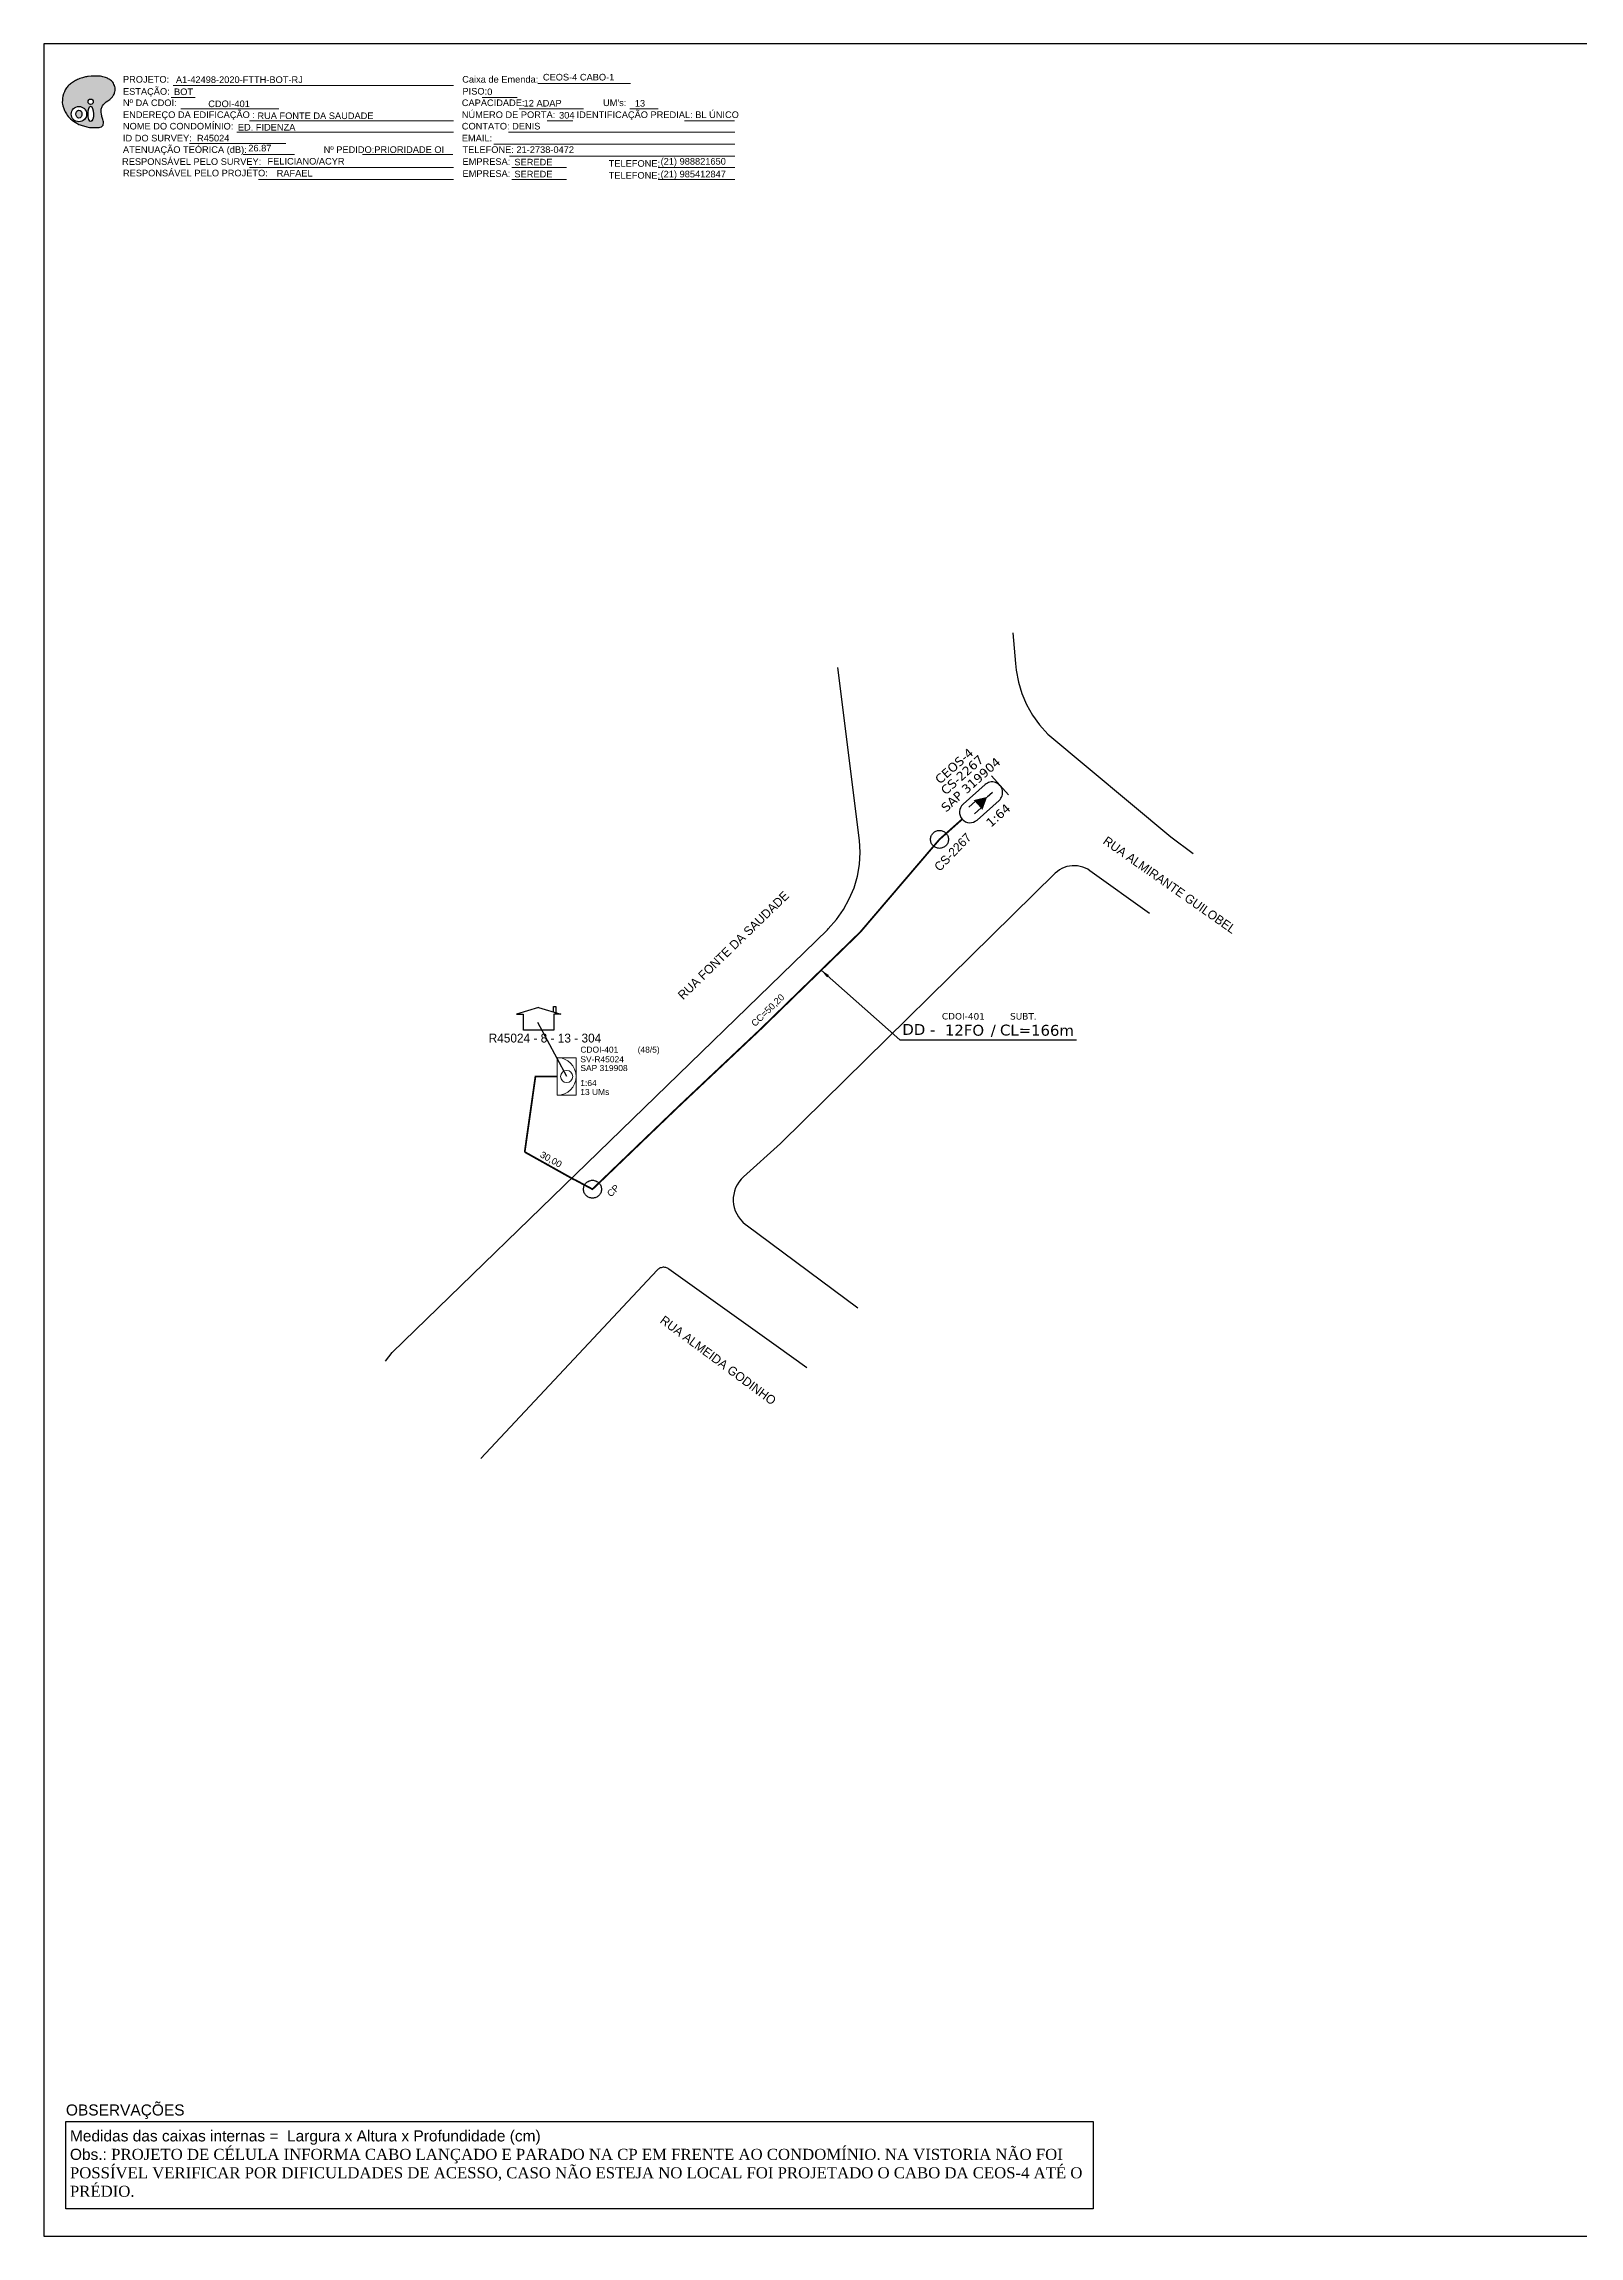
# Model space of a CAD drawing. Header units: inches. Extents: x 199 to 1984, y 227 to 821.
# Drawn here: x 199 to 615, y 227 to 821 of the extents above; entities that cross this region are included whole.
import ezdxf
from ezdxf.enums import TextEntityAlignment as Align

# ---------------------------------------------------------------- set-up
doc = ezdxf.new("R2010")
doc.units = ezdxf.units.IN
doc.header["$MEASUREMENT"] = 0
doc.linetypes.add('PHANTOM2', pattern=[1.25, 0.625, -0.125, 0.125, -0.125, 0.125, -0.125])
for name, color, linetype in [('10.0-Cartográfico', 252, 'Continuous'), ('10.1-Caixas Subterrâneas', 5, 'Continuous'), ('20.4-CEOS', 1, 'Continuous'), ('CD a instalar', 1, 'Continuous'), ('Legenda', 1, 'Continuous'), ('MUB_SEGMENTO', 7, 'Continuous'), ('surveys', 7, 'Continuous'), ('surveys legendas', 7, 'Continuous')]:
    doc.layers.add(name, color=color, linetype=linetype)
doc.layers.add("20.0-LEGENDA DOS CDO'S", color=1, linetype='Continuous', lineweight=0)
doc.layers.add('20.1-CDO_INTERIOR', color=1, linetype='Continuous', lineweight=0)
doc.layers.add('DROP DE CLIENTE', color=140, linetype='Continuous', plot=False)
doc.layers.add('EXTRA', color=50, linetype='Continuous', plot=False)
doc.styles.add('ARIAL', font='arial.ttf')
doc.styles.add('siredit', font='verdana.ttf')
doc.dimstyles.new('ISO-25', dxfattribs={"dimtxt": 2.5, "dimasz": 2.5, "dimexe": 1.25, "dimexo": 0.625, "dimtad": 1, "dimtxsty": 'Standard', "dimcen": 2.5, "dimadec": 0, "dimazin": 0, "dimtfac": 1, "dimtmove": 0, "dimatfit": 3, "dimfxl": 0, "dimarcsym": 0})

# ---------------------------------------------------------------- blocks, each defined once
blk = doc.blocks.new('MHMZ')
at = {"linetype": 'PHANTOM2'}
blk.add_circle((0, 0), 0.0000101, dxfattribs=at)
blk = doc.blocks.new('SURVEY_SURVEY')
for p, q in [((0, 0.0000254), (-0.0000251, 0.000018)), ((0, 0.0000254), (0.0000251, 0.000018)), ((0.0000169, 0.0000264), (0.0000195, 0.0000264)), ((0.0000169, 0.0000205), (0.0000169, 0.0000264)), ((0.0000195, 0.0000264), (0.0000195, 0.0000198)), ((-0.0000251, 0.000018), (-0.0000173, 0.000018)), ((-0.0000172, 0), (-0.0000172, 0.0000179)), ((0.0000172, 0), (-0.0000172, 0)), ((0.0000251, 0.000018), (0.0000172, 0.000018)), ((0.0000172, 0.000018), (0.0000172, 0))]:
    blk.add_line(p, q)
blk = doc.blocks.new('CEOS_RP_CT_ESQ')
at = {"layer": '20.4-CEOS', "color": 0}
for p, q in [((1.19, 1.19), (4.53, 1.19)), ((4.53, -1.19), (1.19, -1.19))]:
    blk.add_line(p, q, dxfattribs=at)
for points in [[(2.47, 0.52), (1.45, 0.52)], [(3.79, 0), (4.59, 0)], [(5.73, 1.44), (5.73, -1.43)], [(2.47, -0.47), (1.45, -0.47)]]:
    blk.add_lwpolyline(points, dxfattribs=at)
blk.add_lwpolyline([(3.79, 0, 0, 1.47, 0), (2.41, 0, 1.47, 1.47, 0)], format="xyseb", dxfattribs=at)
for centre, start, end in [((1.19, 0), 90, 270), ((4.53, 0), 270, 90)]:
    blk.add_arc(centre, 1.19, start, end, dxfattribs=at)
at = {"layer": '20.4-CEOS', "color": 7, "style": 'siredit'}
for tag, p in [('Nº_DA_CEOS', (3.33, 5.6)), ('LOCAL', (3.33, 4.24)), ('SAP', (3.33, 2.78)), ('RACIO_SPLITAGEM', (3.33, -1.88)), ('FIBRAS_SPLITTER', (3.33, -3.58)), ('RESERVA_FINAIS', (3.33, -6.39)), ('FIBRAS_TOP_C', (3.33, -5.08))]:
    blk.add_attdef(tag, text='', height=1.01, dxfattribs=at).set_placement(p, align=Align.TOP_CENTER)
blk = doc.blocks.new('CDOI_CT_DRT')
at = {"layer": '20.1-CDO_INTERIOR', "color": 0, "lineweight": 18}
blk.add_lwpolyline([(2.13, -2.13), (2.13, 2.12), (0, 2.12), (0, -2.13)], close=True, dxfattribs=at)
blk.add_circle((1.06, 0), 0.68, dxfattribs=at)
blk.add_arc((0, 0), 2.13, 269.9724, 89.9724, dxfattribs=at)
at = {"layer": "20.0-LEGENDA DOS CDO'S", "color": 0, "style": 'ARIAL'}
for tag, p in [('CDO_N', (2.61, 2.69)), ('SAP', (2.61, 0.61)), ('SURVEY', (2.61, 1.6)), ('1:XX', (2.6, -1.08)), ('UMS', (2.6, -2.09))]:
    blk.add_attdef(tag, p, '', height=0.68, rotation=359.9724, dxfattribs=at)
blk.add_attdef('FIBRAS_UTILIZADAS', text='', height=0.68, rotation=359.9724, dxfattribs=at).set_placement((10.32, 2.69), align=Align.CENTER)
blk = doc.blocks.new('OI')
h = blk.add_hatch(color=40)
edge = h.paths.add_edge_path()
edge.add_spline(control_points=[(4.35, -0.67), (3.92, -0.99), (3.26, -1.5), (2.81, -2.59), (2.9, -3.5), (3.06, -4.27), (3.31, -4.85), (3.37, -5.39), (3.4, -5.88), (3.2, -6.4), (2.54, -6.61), (1.65, -6.63), (0.55, -6.67), (-0.56, -6.42), (-1.61, -6.14), (-2.77, -5.61), (-3.92, -4.77), (-4.89, -3.7), (-5.34, -2.65), (-5.6, -1.94), (-5.85, -0.96), (-5.71, 0.47), (-5.1, 2.02), (-4.14, 3.02), (-3.3, 3.61), (-2.37, 4.16), (-1.36, 4.44), (-0.56, 4.7), (0.79, 4.85), (2.24, 4.97), (3.79, 4.57), (4.67, 4.21), (5.44, 3.65), (5.76, 2.99), (6.03, 2.21), (6.01, 1.46), (5.72, 0.64), (5.31, 0.08), (4.88, -0.38), (4.51, -0.55), (4.35, -0.67)], knot_values=[0, 0, 0, 0, 1.60434, 2.417191, 3.427595, 4.282808, 4.776746, 5.304182, 5.888771, 6.258406, 6.858137, 7.79129, 8.986195, 10.124242, 11.187857, 12.242908, 13.953784, 15.414161, 16.515391, 17.349188, 17.675853, 19.552021, 21.515531, 22.568638, 23.63245, 24.621084, 25.782718, 26.745347, 27.142653, 29.870543, 31.004649, 31.921532, 32.709589, 33.801391, 34.042471, 35.192333, 35.971461, 36.628871, 37.254359, 37.836911, 37.836911, 37.836911, 37.836911], degree=3, periodic=0)
h.paths.add_polyline_path([(1.13, -0.87, -1), (-0.04, -0.87, -1)], flags=16)
edge = h.paths.add_edge_path(flags=16)
edge.add_ellipse((0.56, -3.59), major_axis=(-0.02, 1.71), ratio=0.361305, start_angle=0, end_angle=360)
h.paths.add_polyline_path([(-0.36, -3.62, -1), (-3.8, -3.62, -1)], flags=16)
edge = h.paths.add_edge_path(flags=0)
edge.add_ellipse((-2.08, -3.62), major_axis=(0, 0.885), ratio=0.758294, start_angle=0, end_angle=360)
at = {"color": 40}
for centre, radius in [((-2.08, -3.62), 1.72), ((0.54, -0.87), 0.587)]:
    blk.add_circle(centre, radius, dxfattribs=at)
blk.add_ellipse((-2.08, -3.62), major_axis=(0, 0.885), ratio=0.758294, start_param=-3.141592653589792, end_param=3.141592653589792, dxfattribs=at)
blk.add_ellipse((0.56, -3.59), major_axis=(-0.02, 1.71), ratio=0.361305, dxfattribs=at)
at = {"color": 40, "start_tangent": (-0.800898, -0.598801), "end_tangent": (-0.800898, -0.598801)}
blk.add_spline([(4.35, -0.67), (3.2, -1.78), (2.9, -2.54), (2.92, -3.55), (3.12, -4.38), (3.28, -4.85), (3.37, -5.37), (3.35, -5.95), (3.2, -6.29), (2.66, -6.55), (1.73, -6.63), (0.54, -6.62), (-0.58, -6.41), (-1.6, -6.11), (-2.56, -5.67), (-3.95, -4.67), (-4.89, -3.56), (-5.37, -2.56), (-5.64, -1.78), (-5.72, -1.46), (-5.63, 0.42), (-4.84, 2.22), (-4.13, 2.99), (-3.27, 3.62), (-2.4, 4.09), (-1.3, 4.47), (-0.37, 4.72), (0.02, 4.77), (2.75, 4.8), (3.85, 4.53), (4.69, 4.16), (5.31, 3.68), (5.85, 2.73), (5.93, 2.5), (5.94, 1.35), (5.67, 0.62), (5.29, 0.08), (4.84, -0.36), (4.35, -0.67)], degree=3, dxfattribs=at)
blk = doc.blocks.new('LEGENDA DOS CABOS')
at = {"layer": 'EXTRA', "color": 0, "style": 'siredit'}
for tag, p in [('ID', (4.6, 0.97)), ('XX', (9.03, 0.97))]:
    blk.add_attdef(tag, text='', height=0.48, rotation=359.69, dxfattribs=at).set_placement(p, align=Align.MIDDLE_CENTER)
at = {"layer": 'Legenda', "color": 0, "style": 'siredit'}
for tag, p in [('TIPO_CABO', (1.31, 0)), ('CABO', (4.69, -0.05)), ('/', (6.81, -0.05)), ('METROS', (10.03, -0.05))]:
    blk.add_attdef(tag, text='', height=0.8, rotation=359.69, dxfattribs=at).set_placement(p, align=Align.MIDDLE_CENTER)

msp = doc.modelspace()

# ---------------------------------------------------------------- linework, layer by layer
msp.add_lwpolyline([(199.14, 227.35), (1037.71, 227.35), (1037.71, 821.35), (199.14, 821.35), (199.14, 227.35)])
at = {"color": 7, "lineweight": 0}
for points in [[(234.13, 810.1), (310.1, 810.1)], [(332.94, 810.59), (358.07, 810.59)], [(233.61, 806.82), (240.16, 806.82)], [(236.27, 803.75), (262.84, 803.75)], [(317.9, 806.86), (327.38, 806.86)], [(327.94, 803.75), (345.3, 803.75)], [(357.89, 803.75), (365.55, 803.75)], [(251.43, 797.4), (310.1, 797.4)], [(254.84, 800.51), (310.1, 800.51)], [(325.06, 797.4), (386.29, 797.4)], [(335.53, 800.51), (342.47, 800.51)], [(372.7, 800.51), (386.26, 800.51)], [(238.59, 794.33), (264.66, 794.33)], [(253.13, 791.37), (267.07, 791.37)], [(285.46, 791.37), (309.95, 791.37)], [(321.02, 794.16), (386.29, 794.16)], [(325.31, 790.92), (386.29, 790.92)], [(254.84, 787.81), (310.1, 787.81)], [(257.33, 784.58), (310.1, 784.58)], [(325.92, 787.81), (340.71, 787.81)], [(325.92, 784.58), (340.71, 784.58)], [(365.52, 787.81), (386.29, 787.81)], [(365.52, 784.58), (386.29, 784.58)]]:
    msp.add_lwpolyline(points, dxfattribs=at)
at = {"color": 0}
msp.add_lwpolyline([(205.14, 258.42), (483.39, 258.42), (483.39, 234.72), (205.14, 234.72)], close=True, dxfattribs=at)
msp.add_lwpolyline([(199.14, 227.35), (1037.71, 227.35)], dxfattribs=at)
at = {"layer": '10.0-Cartográfico'}
for points in [[(461.65, 661.75), (462.41, 653.48), (462.57, 651.62), (463.15, 648.44), (464.08, 645.33), (465.36, 642.34), (466.97, 639.49), (468.9, 636.81), (471.11, 634.32), (504.41, 606.48), (510.5, 601.94)], [(291.68, 464.42), (293.48, 466.81), (411.4, 581.32), (411.63, 581.57), (413.84, 584.08), (415.75, 586.79), (417.35, 589.69), (418.62, 592.72), (419.52, 595.85), (420.08, 599.04), (420.27, 602.3), (420.09, 605.52), (414.22, 652.41)], [(498.69, 585.71), (482.53, 597.3), (481.94, 597.7), (481.3, 598.02), (480.62, 598.3), (479.91, 598.48), (479.19, 598.6), (478.46, 598.66), (477.71, 598.65), (476.99, 598.56), (476.29, 598.42), (475.59, 598.2), (474.91, 597.91), (474.29, 597.55), (473.71, 597.13), (473.13, 596.63), (399.01, 523.66), (398.71, 523.38), (388.72, 514.38), (388.05, 513.7), (387.45, 512.97), (386.94, 512.19), (386.53, 511.38), (386.22, 510.51), (386.02, 509.62), (385.89, 508.73), (385.88, 507.82), (385.96, 506.91), (386.16, 506.03), (386.45, 505.16), (386.84, 504.32), (387.32, 503.52), (387.86, 502.79), (388.53, 502.11), (389.24, 501.49), (389.38, 501.38), (419.69, 478.87)], [(405.82, 462.62), (397.54, 468.59), (368.47, 489.4), (368.29, 489.52), (368.05, 489.63), (367.84, 489.74), (367.6, 489.8), (367.37, 489.84), (367.11, 489.86), (366.88, 489.86), (366.62, 489.83), (366.39, 489.76), (366.15, 489.7), (365.94, 489.61), (365.73, 489.47), (365.53, 489.34), (365.36, 489.19), (365.27, 489.1), (317.51, 438.08)]]:
    msp.add_lwpolyline(points, dxfattribs=at)
at = {"layer": 'CD a instalar', "linetype": 'ByBlock', "const_width": 0.48}
for points in [[(447.92, 611.27), (441.77, 605.8), (420.32, 580.69), (393.14, 554.22), (371.15, 533.49), (347.77, 511.02), (343.03, 513.55)], [(329.41, 521.11), (332.32, 541.57), (338.23, 541.57)], [(342.6, 513.73), (329.41, 521.11)], [(343.03, 513.55), (342.6, 513.73)]]:
    msp.add_lwpolyline(points, dxfattribs=at)
at = {"layer": 'DROP DE CLIENTE'}
msp.add_lwpolyline([(340.78, 541.57), (332.96, 556.22)], dxfattribs=at)

# ---------------------------------------------------------------- block references
at = {"color": 7, "xscale": 1.213923925195771, "yscale": 1.213923925533891, "zscale": 1.213923925163967, "rotation": 0.1532895858424417}
msp.add_blockref('OI', (211.16, 806.72), dxfattribs=at)
at = {"color": 0}
ref = msp.add_blockref('LEGENDA DOS CABOS', (431.36, 554.31), dxfattribs=dict(at, xscale=3.669832462157184, yscale=3.669832407864533, zscale=3.669832414054765, rotation=359.9509118519598))
ref.add_attrib('ID', 'CDOI-401', dxfattribs={"layer": 'EXTRA', "height": 1.762, "rotation": 359.64092, "style": 'siredit'}).set_placement((448.25, 557.87), align=Align.MIDDLE_CENTER)
ref.add_attrib('CABO', '12FO', dxfattribs={"layer": 'Legenda', "color": 7, "height": 2.936, "rotation": 359.64092, "style": 'siredit'}).set_placement((448.55, 554.11), align=Align.MIDDLE_CENTER)
ref.add_attrib('METROS', 'CL=166m', dxfattribs={"layer": 'Legenda', "color": 7, "height": 2.936, "rotation": 359.64092, "style": 'siredit'}).set_placement((468.18, 554.09), align=Align.MIDDLE_CENTER)
ref.add_attrib('XX', 'SUBT.', dxfattribs={"layer": 'EXTRA', "height": 1.762, "rotation": 359.64092, "style": 'siredit'}).set_placement((464.5, 557.86), align=Align.MIDDLE_CENTER)
ref.add_attrib('/', '/', dxfattribs={"layer": 'Legenda', "color": 7, "height": 2.94, "rotation": 359.64092, "style": 'siredit'}).set_placement((456.34, 554.1), align=Align.MIDDLE_CENTER)
ref.add_attrib('TIPO_CABO', 'DD -', dxfattribs={"layer": 'Legenda', "color": 7, "height": 2.936, "rotation": 359.64092, "style": 'siredit'}).set_placement((436.18, 554.29), align=Align.MIDDLE_CENTER)
at = {"layer": '10.1-Caixas Subterrâneas', "color": 40, "xscale": 240000, "yscale": 240000, "zscale": 240000}
for p in [(441.77, 605.8), (347.77, 511.02)]:
    msp.add_blockref('MHMZ', p, dxfattribs=at)
at = {"layer": '20.1-CDO_INTERIOR', "xscale": 2.4, "yscale": 2.4, "zscale": 2.4}
msp.add_blockref('CDOI_CT_DRT', (338.23, 541.57), dxfattribs=at).add_auto_attribs({'CDO_N': 'CDOI-401', 'FIBRAS_UTILIZADAS': '(48/5)', 'SURVEY': 'SV-R45024', 'SAP': 'SAP 319908', '1:XX': '1:64', 'UMS': '13 UMs'})
at = {"layer": '20.4-CEOS', "color": 5}
ref = msp.add_blockref('CEOS_RP_CT_ESQ', (447.92, 611.27), dxfattribs=dict(at, xscale=2.4, yscale=2.4, zscale=2.4, rotation=41.75118052689369))
ref.add_attrib('Nº_DA_CEOS', 'CEOS-4', dxfattribs={"color": 7, "height": 2.423, "rotation": 41.75118, "style": 'siredit'}).set_placement((444.94, 626.61), align=Align.TOP_CENTER)
ref.add_attrib('LOCAL', 'CS-2267', dxfattribs={"color": 7, "height": 2.423, "rotation": 41.75118, "style": 'siredit'}).set_placement((447.1, 624.19), align=Align.TOP_CENTER)
ref.add_attrib('SAP', 'SAP 319904', dxfattribs={"color": 7, "height": 2.423, "rotation": 41.75118, "style": 'siredit'}).set_placement((449.44, 621.56), align=Align.TOP_CENTER)
ref.add_attrib('RACIO_SPLITAGEM', '1:64', dxfattribs={"color": 7, "height": 2.423, "rotation": 41.75118, "style": 'siredit'}).set_placement((456.89, 613.22), align=Align.TOP_CENTER)
at = {"layer": 'surveys', "color": 255, "xscale": 240000, "yscale": 240000, "zscale": 240000}
msp.add_blockref('SURVEY_SURVEY', (333.18, 554.15), dxfattribs=at)

# ---------------------------------------------------------------- texts
at = {"color": 7, "lineweight": 0, "style": 'ARIAL'}
for s, height, p in [('PROJETO:', 1.793, (220.57, 810.84)), ('ESTAÇÃO:', 1.793, (220.57, 807.56)), ('Caixa de Emenda:', 1.7927, (312.48, 810.84)), ('PISO:', 1.793, (312.55, 807.61)), ('Nº DA CDOI:', 1.7927, (220.57, 804.49)), ('ENDEREÇO DA EDIFICAÇÃO :', 1.7927, (220.57, 801.26)), ('CAPACIDADE:', 1.7927, (312.37, 804.49)), ('NÚMERO DE PORTA:', 1.7927, (312.37, 801.26)), ('IDENTIFICAÇÃO PREDIAL: BL ÚNICO', 1.7927, (343.46, 801.26)), ("UM's:", 1.793, (350.62, 804.49)), ('NOME DO CONDOMÍNIO:', 1.7927, (220.57, 798.15)), ('ID DO SURVEY:', 1.7927, (220.57, 794.91)), ('CONTATO: DENIS', 1.7927, (312.37, 798.15)), ('EMAIL: ', 1.793, (312.37, 794.91)), ('RESPONSÁVEL PELO SURVEY:', 1.7927, (220.33, 788.56)), ('ATENUAÇÃO TEÓRICA (dB):', 1.7927, (220.57, 791.8)), ('Nº PEDIDO:PRIORIDADE OI', 1.7927, (274.94, 791.8)), ('TELEFONE: 21-2738-0472', 1.7927, (312.56, 791.8)), ('EMPRESA:', 1.793, (312.56, 788.56)), ('RESPONSÁVEL PELO PROJETO:', 1.7927, (220.57, 785.45)), ('EMPRESA:', 1.793, (312.56, 785.32)), ('TELEFONE:', 1.793, (352.16, 788.05)), ('TELEFONE:', 1.793, (352.16, 784.82))]:
    msp.add_text(s, height=height, dxfattribs=at).set_placement(p)
at = {"color": 7, "style": 'ARIAL'}
for s, height, p in [('BOT', 1.793, (234.41, 807.47)), ('A1-42498-2020-FTTH-BOT-RJ', 1.7927, (234.92, 810.75)), ('0', 1.79, (319.25, 807.46)), ('CEOS-4 CABO-1', 1.7927, (334.34, 811.43)), ('RUA FONTE DA SAUDADE', 1.7927, (257, 800.97)), ('12 ADAP ', 1.793, (329.12, 804.37)), ('304', 1.793, (338.72, 801.11)), ('13', 1.793, (359.24, 804.35)), ('R45024', 1.793, (240.63, 794.91)), ('ED. FIDENZA', 1.7927, (251.7, 797.86)), ('26.87', 1.793, (254.53, 792.21)), ('FELICIANO/ACYR', 1.7927, (259.73, 788.65)), ('SEREDE', 1.793, (326.62, 788.41)), ('(21) 988821650', 1.7927, (366.22, 788.62)), ('RAFAEL', 1.793, (262.22, 785.41)), ('SEREDE', 1.793, (326.62, 785.17)), ('(21) 985412847', 1.7927, (366.22, 785.17))]:
    msp.add_text(s, height=height, dxfattribs=at).set_placement(p)
msp.add_text('CDOI-401', height=1.793, dxfattribs=at).set_placement((249.31, 804.21), align=Align.CENTER)
for s, rotation, p in [('CC=50,20', 44.24191, (391.81, 554.92)), ('30,00', 330.75535, (333.38, 519.84))]:
    msp.add_text(s, height=1.793, rotation=rotation, dxfattribs=at).set_placement(p)
at = {"style": 'ARIAL'}
msp.add_text('OBSERVAÇÕES', height=3, dxfattribs=at).set_placement((205.12, 260.04))
at = {"insert": (206.21, 256.02), "char_height": 3, "width": 277.1819, "attachment_point": 1, "style": 'ARIAL'}
msp.add_mtext('Medidas das caixas internas =  Largura x Altura x Profundidade (cm)\\PObs.: {\\fTimes New Roman|b0|i0|c0|p16;PROJETO DE CÉLULA INFORMA CABO LANÇADO E PARADO NA CP EM FRENTE AO CONDOMÍNIO. NA VISTORIA NÃO FOI POSSÍVEL VERIFICAR POR DIFICULDADES DE ACESSO, CASO NÃO ESTEJA NO LOCAL FOI PROJETADO O CABO DA CEOS-4 ATÉ O PRÉDIO.}', dxfattribs=at)
at = {"layer": '10.1-Caixas Subterrâneas'}
msp.add_text('CS-2267', height=2.4, rotation=46.10354, dxfattribs=at).set_placement((441.84, 596.96))
at = {"layer": '10.1-Caixas Subterrâneas', "color": 5, "style": 'ARIAL'}
msp.add_text('CP', height=1.793, rotation=44.15967, dxfattribs=at).set_placement((352.74, 508.78))
at = {"layer": 'MUB_SEGMENTO', "color": 255}
for s, rotation, p in [('RUA ALMIRANTE GUILOBEL', 324.91129, (485.86, 604.84)), ('RUA FONTE DA SAUDADE', 44.15967, (372.32, 562.21)), ('RUA ALMEIDA GODINHO', 323.4251, (365.85, 475.02))]:
    msp.add_text(s, height=2.4, rotation=rotation, dxfattribs=at).set_placement(p)
at = {"layer": 'surveys legendas', "color": 0}
msp.add_text('R45024 - 8 - 13 - 304', height=2.4, dxfattribs=at).set_placement((319.64, 550.77))

# ---------------------------------------------------------------- leaders
at = {"linetype": 'Continuous'}
msp.add_leader([(409.72, 570.37), (431.01, 551.46), (478.92, 551.46)], dimstyle='ISO-25', override={"dimgap": 0.625, "dimtad": 0}, dxfattribs=at)

doc.saveas('drawing.dxf')
